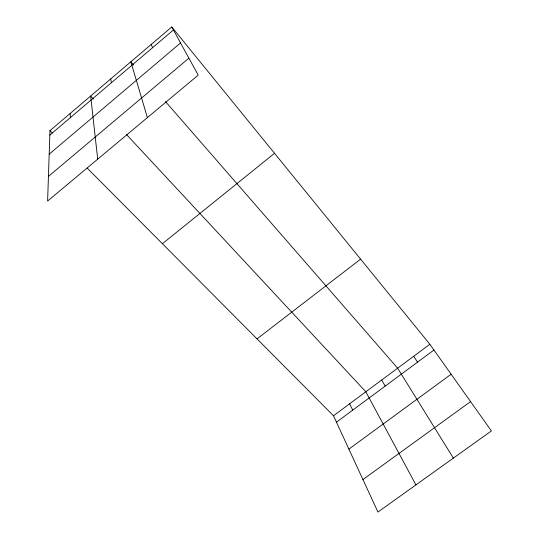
<?xml version="1.0" encoding="UTF-8"?>
<svg xmlns="http://www.w3.org/2000/svg" width="539" height="539" viewBox="0 0 539 539"><rect width="100%" height="100%" fill="white"/><g stroke="black" fill="none" stroke-linecap="round" stroke-linejoin="round"><path stroke-width="0.81" d="M49.972 130.647L47.607 201.06L198.204 75.116L171.759 26.95L49.972 130.647L52.296 132.992M49.824 135.1L173.423 29.975M49.184 154.161L180.552 42.965M48.436 176.401L188.906 58.178M162.401 243.709L274.519 153.298M257.042 338.883L360.604 259.138M333.493 415.758L429.859 344.28L491.393 430.93L377.94 512.05L333.493 415.758L87.264 168.155M336.451 422.172L433.942 350.033M348.888 449.115L451.13 374.234M362.936 479.548L470.574 401.616M93.483 99.048L90.653 96.009L97.707 159.16M126.348 134.379L365.826 391.772L415.926 484.891M133.598 64.943L130.849 61.783L147.403 117.596M165.52 101.608L397.634 368.184L453.373 458.116M171.759 26.95L429.859 344.28M413.689 356.272L417.584 362.134M381.679 380.022L385.196 386.106M349.602 403.805L352.749 410.112M151.216 44.447L152.564 47.715M110.663 78.97L111.405 82.723M70.225 113.406L70.366 117.623"/></g></svg>
